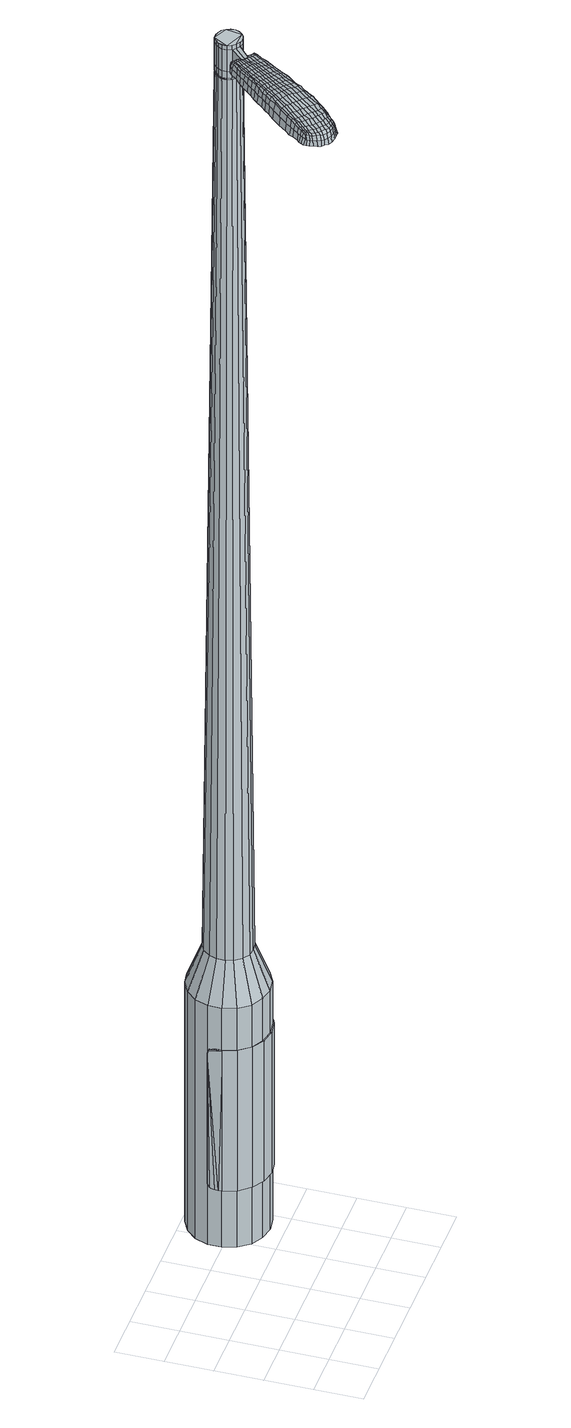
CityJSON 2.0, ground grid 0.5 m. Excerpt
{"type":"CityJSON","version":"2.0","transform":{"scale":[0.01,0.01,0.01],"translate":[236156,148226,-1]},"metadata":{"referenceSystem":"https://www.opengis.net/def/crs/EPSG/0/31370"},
"CityObjects":{
"object1":{"type":"GenericCityObject","attributes":{"cluster":166,"mean_distance_to_centroid":0.249,"new_centroid_x":236157.8,"new_centroid_y":148227.59,"mean_distance_to_camera":9.97,"H1":12.15,"H2":16.3,"Z_final":112.84,"cluster2":-1,"proj_x":236153.07,"proj_y":148223.44,"id_line":53137,"bearing_l":318.73,"distance":6.3,"orientation":"right","G_obj":228.73},"geometry":[{"type":"MultiSurface","lod":"2","boundaries":[[[0,1,2,3]],[[1,4,5,2]],[[4,6,7,5]],[[6,8,9,7]],[[8,10,11,9]],[[10,12,13,11]],[[12,14,15,13]],[[14,16,17,15]],[[16,18,19,17]],[[18,20,21,19]],[[20,22,23,21]],[[22,24,25,23]],[[24,26,27,25]],[[26,28,29,27]],[[28,30,31,29]],[[30,32,33,31]],[[32,34,35,33]],[[34,0,3,35]],[[36,37,38,39]],[[38,40,41,42]],[[41,43,42]],[[42,44,45,46]],[[45,47,46]],[[46,48,49,50]],[[49,51,50]],[[42,46,50,38]],[[50,52,39,38]],[[53,36,39]],[[2,5,7,35]],[[7,9,11,15]],[[11,13,15]],[[15,17,19,23]],[[19,21,23]],[[23,25,27,31]],[[27,29,31]],[[15,23,31,7]],[[31,33,35,7]],[[3,2,35]],[[1,0,54,55]],[[0,34,56,54]],[[34,32,57,56]],[[32,30,58,57]],[[30,28,59,58]],[[28,26,60,59]],[[26,24,61,60]],[[24,22,62,61]],[[22,20,63,62]],[[20,18,64,63]],[[18,16,65,64]],[[16,14,66,65]],[[14,12,67,66]],[[12,10,68,67]],[[10,8,69,68]],[[8,6,70,69]],[[6,4,71,70]],[[4,1,55,71]],[[55,54,72,73]],[[54,56,74,72]],[[56,57,75,74]],[[57,58,76,75]],[[58,59,77,76]],[[59,60,78,77]],[[60,61,79,78]],[[61,62,80,79]],[[62,63,81,80]],[[63,64,82,81]],[[64,65,83,82]],[[65,66,84,83]],[[66,67,85,84]],[[67,68,86,85]],[[68,69,87,86]],[[69,70,88,87]],[[70,71,89,88]],[[71,55,73,89]],[[72,90,91,92]],[[93,94,90,72]],[[95,96,94,93]],[[97,98,96,95]],[[99,100,98,97]],[[101,102,100,99]],[[103,104,102,101]],[[105,106,104,103]],[[81,107,106,105]],[[82,108,107,81]],[[83,109,108,82]],[[84,110,109,83]],[[111,112,110,84]],[[86,113,112,111]],[[87,114,113,86]],[[115,116,114,87]],[[117,118,116,115]],[[92,91,118,117]],[[119,120,121,122]],[[123,119,122,124]],[[125,123,124,126]],[[127,125,126,128]],[[129,127,128,130]],[[131,129,130,132]],[[133,131,132,134]],[[135,133,134,136]],[[137,135,136,138]],[[139,137,138,140]],[[141,139,140,142]],[[143,141,142,144]],[[145,143,144,146]],[[147,145,146,148]],[[149,147,148,150]],[[151,149,150,152]],[[73,72,92]],[[74,93,72]],[[74,75,95,93]],[[75,76,97,95]],[[76,77,99,97]],[[77,78,101,99]],[[78,79,103,101]],[[79,80,105,103]],[[80,81,105]],[[85,111,84]],[[85,86,111]],[[88,115,87]],[[88,89,117,115]],[[89,73,92,117]],[[153,91,90]],[[153,154,118,91]],[[154,155,116,118]],[[155,114,116]],[[156,112,113]],[[156,110,112]],[[157,106,107]],[[157,158,104,106]],[[158,159,102,104]],[[159,160,100,102]],[[160,161,98,100]],[[161,162,96,98]],[[162,163,94,96]],[[163,90,94]],[[39,52,151,164]],[[153,90,165,152]],[[53,39,164,120]],[[90,163,121,165]],[[36,53,120,119]],[[163,162,122,121]],[[37,36,119,123]],[[162,161,124,122]],[[38,37,123,125]],[[161,160,126,124]],[[40,38,125,127]],[[160,159,128,126]],[[41,40,127,129]],[[159,158,130,128]],[[43,41,129,131]],[[158,157,132,130]],[[42,43,131,133]],[[157,107,134,132]],[[44,42,133,135]],[[107,108,136,134]],[[45,44,135,137]],[[108,109,138,136]],[[47,45,137,139]],[[109,110,140,138]],[[46,47,139,141]],[[110,156,142,140]],[[48,46,141,143]],[[156,113,144,142]],[[49,48,143,145]],[[113,114,146,144]],[[51,49,145,147]],[[114,155,148,146]],[[50,51,147,149]],[[155,154,150,148]],[[52,50,149,151]],[[154,153,152,150]],[[151,152,166,167]],[[152,165,168,166]],[[165,121,169,168]],[[121,120,170,169]],[[120,164,171,170]],[[164,151,167,171]],[[172,173,174,175]],[[176,172,175,177]],[[172,176,178,179]],[[173,172,179,180]],[[181,182,183,184]],[[185,181,184,186]],[[181,185,187,188]],[[182,181,188,189]],[[190,191,192,193]],[[194,190,193,195]],[[190,194,196,197]],[[191,190,197,198]],[[199,200,201,202]],[[203,199,202,204]],[[199,203,205,206]],[[200,199,206,207]],[[208,209,210,211]],[[212,208,211,213]],[[208,212,214,215]],[[209,208,215,216]],[[217,218,219,220]],[[221,217,220,222]],[[217,221,223,224]],[[218,217,224,225]],[[226,227,228,229]],[[218,226,229,219]],[[226,218,225,230]],[[227,226,230,231]],[[232,233,234,235]],[[227,232,235,228]],[[232,227,231,236]],[[233,232,236,237]],[[238,176,177,239]],[[233,238,239,234]],[[238,233,237,240]],[[176,238,240,178]],[[241,242,243,244]],[[245,241,244,246]],[[241,245,247,248]],[[242,241,248,249]],[[250,251,252,253]],[[242,250,253,243]],[[250,242,249,254]],[[251,250,254,255]],[[256,257,258,259]],[[251,256,259,252]],[[256,251,255,260]],[[257,256,260,261]],[[262,263,264,265]],[[257,262,265,258]],[[262,257,261,266]],[[263,262,266,267]],[[268,173,180,269]],[[263,268,269,264]],[[268,263,267,270]],[[173,268,270,174]],[[271,272,273,274]],[[275,271,274,276]],[[271,275,277,278]],[[272,271,278,279]],[[280,281,282,283]],[[272,280,283,273]],[[280,272,279,284]],[[281,280,284,285]],[[286,287,288,289]],[[281,286,289,282]],[[286,281,285,290]],[[287,286,290,291]],[[292,185,186,293]],[[287,292,293,288]],[[292,287,291,294]],[[185,292,294,187]],[[295,296,297,298]],[[299,295,298,300]],[[295,299,301,302]],[[296,295,302,303]],[[304,305,306,307]],[[296,304,307,297]],[[304,296,303,308]],[[305,304,308,309]],[[310,311,312,313]],[[305,310,313,306]],[[310,305,309,314]],[[311,310,314,315]],[[316,317,318,319]],[[311,316,319,312]],[[316,311,315,320]],[[317,316,320,321]],[[322,182,189,323]],[[317,322,323,318]],[[322,317,321,324]],[[182,322,324,183]],[[325,211,210,326]],[[327,325,326,328]],[[325,327,329,330]],[[211,325,330,213]],[[331,327,328,332]],[[333,331,332,334]],[[331,333,335,336]],[[327,331,336,329]],[[337,333,334,338]],[[339,337,338,340]],[[337,339,341,342]],[[333,337,342,335]],[[343,339,340,344]],[[345,343,344,346]],[[343,345,347,348]],[[339,343,348,341]],[[349,345,346,350]],[[200,349,350,201]],[[349,200,207,351]],[[345,349,351,347]],[[352,353,198,197]],[[354,352,197,196]],[[352,354,355,356]],[[353,352,356,357]],[[358,359,357,356]],[[360,358,356,355]],[[358,360,361,362]],[[359,358,362,363]],[[364,365,363,362]],[[366,364,362,361]],[[364,366,367,368]],[[365,364,368,369]],[[370,371,369,368]],[[372,370,368,367]],[[370,372,205,203]],[[371,370,203,204]],[[373,374,375,376]],[[275,373,376,277]],[[373,275,276,377]],[[374,373,377,378]],[[379,194,195,380]],[[374,379,380,375]],[[379,374,378,381]],[[194,379,381,196]],[[382,383,384,385]],[[221,382,385,223]],[[382,221,222,386]],[[383,382,386,387]],[[388,389,390,391]],[[383,388,391,384]],[[388,383,387,392]],[[389,388,392,393]],[[394,191,198,395]],[[389,394,395,390]],[[394,389,393,396]],[[191,394,396,192]],[[397,398,399,400]],[[179,397,400,180]],[[397,179,178,401]],[[398,397,401,402]],[[403,404,405,406]],[[398,403,406,399]],[[403,398,402,407]],[[404,403,407,408]],[[409,202,201,410]],[[404,409,410,405]],[[409,404,408,411]],[[202,409,411,204]],[[412,413,414,415]],[[184,412,415,186]],[[412,184,183,416]],[[413,412,416,417]],[[418,206,205,419]],[[413,418,419,414]],[[418,413,417,420]],[[206,418,420,207]],[[421,422,423,424]],[[299,421,424,301]],[[421,299,300,425]],[[422,421,425,426]],[[427,212,213,428]],[[422,427,428,423]],[[427,422,426,429]],[[212,427,429,214]],[[430,431,432,433]],[[245,430,433,247]],[[430,245,246,434]],[[431,430,434,435]],[[436,437,438,439]],[[431,436,439,432]],[[436,431,435,440]],[[437,436,440,441]],[[442,209,216,443]],[[437,442,443,438]],[[442,437,441,444]],[[209,442,444,210]],[[445,446,435,434]],[[244,445,434,246]],[[445,244,243,447]],[[446,445,447,448]],[[449,450,441,440]],[[446,449,440,435]],[[449,446,448,451]],[[450,449,451,452]],[[453,326,210,444]],[[450,453,444,441]],[[453,450,452,454]],[[326,453,454,328]],[[455,456,457,458]],[[302,455,458,303]],[[455,302,301,424]],[[456,455,424,423]],[[459,330,329,460]],[[456,459,460,457]],[[459,456,423,428]],[[330,459,428,213]],[[461,462,448,447]],[[253,461,447,243]],[[461,253,252,463]],[[462,461,463,464]],[[465,466,452,451]],[[462,465,451,448]],[[465,462,464,467]],[[466,465,467,468]],[[469,332,328,454]],[[466,469,454,452]],[[469,466,468,470]],[[332,469,470,334]],[[471,472,473,474]],[[308,471,474,309]],[[471,308,303,458]],[[472,471,458,457]],[[475,336,335,476]],[[472,475,476,473]],[[475,472,457,460]],[[336,475,460,329]],[[477,478,464,463]],[[259,477,463,252]],[[477,259,258,479]],[[478,477,479,480]],[[481,482,468,467]],[[478,481,467,464]],[[481,478,480,483]],[[482,481,483,484]],[[485,338,334,470]],[[482,485,470,468]],[[485,482,484,486]],[[338,485,486,340]],[[487,488,489,490]],[[314,487,490,315]],[[487,314,309,474]],[[488,487,474,473]],[[491,342,341,492]],[[488,491,492,489]],[[491,488,473,476]],[[342,491,476,335]],[[493,494,480,479]],[[265,493,479,258]],[[493,265,264,495]],[[494,493,495,496]],[[497,498,484,483]],[[494,497,483,480]],[[497,494,496,499]],[[498,497,499,500]],[[501,344,340,486]],[[498,501,486,484]],[[501,498,500,502]],[[344,501,502,346]],[[503,504,505,506]],[[320,503,506,321]],[[503,320,315,490]],[[504,503,490,489]],[[507,348,347,508]],[[504,507,508,505]],[[507,504,489,492]],[[348,507,492,341]],[[509,510,496,495]],[[269,509,495,264]],[[509,269,180,400]],[[510,509,400,399]],[[511,512,500,499]],[[510,511,499,496]],[[511,510,399,406]],[[512,511,406,405]],[[513,350,346,502]],[[512,513,502,500]],[[513,512,405,410]],[[350,513,410,201]],[[514,515,417,416]],[[324,514,416,183]],[[514,324,321,506]],[[515,514,506,505]],[[516,351,207,420]],[[515,516,420,417]],[[516,515,505,508]],[[351,516,508,347]],[[517,518,378,377]],[[274,517,377,276]],[[517,274,273,519]],[[518,517,519,520]],[[521,354,196,381]],[[518,521,381,378]],[[521,518,520,522]],[[354,521,522,355]],[[523,524,525,526]],[[224,523,526,225]],[[523,224,223,385]],[[524,523,385,384]],[[527,528,529,530]],[[524,527,530,525]],[[527,524,384,391]],[[528,527,391,390]],[[531,353,357,532]],[[528,531,532,529]],[[531,528,390,395]],[[353,531,395,198]],[[533,534,520,519]],[[283,533,519,273]],[[533,283,282,535]],[[534,533,535,536]],[[537,360,355,522]],[[534,537,522,520]],[[537,534,536,538]],[[360,537,538,361]],[[539,540,541,542]],[[230,539,542,231]],[[539,230,225,526]],[[540,539,526,525]],[[543,544,545,546]],[[540,543,546,541]],[[543,540,525,530]],[[544,543,530,529]],[[547,359,363,548]],[[544,547,548,545]],[[547,544,529,532]],[[359,547,532,357]],[[549,550,536,535]],[[289,549,535,282]],[[549,289,288,551]],[[550,549,551,552]],[[553,366,361,538]],[[550,553,538,536]],[[553,550,552,554]],[[366,553,554,367]],[[555,556,557,558]],[[236,555,558,237]],[[555,236,231,542]],[[556,555,542,541]],[[559,560,561,562]],[[556,559,562,557]],[[559,556,541,546]],[[560,559,546,545]],[[563,365,369,564]],[[560,563,564,561]],[[563,560,545,548]],[[365,563,548,363]],[[565,566,552,551]],[[293,565,551,288]],[[565,293,186,415]],[[566,565,415,414]],[[567,372,367,554]],[[566,567,554,552]],[[567,566,414,419]],[[372,567,419,205]],[[568,569,402,401]],[[240,568,401,178]],[[568,240,237,558]],[[569,568,558,557]],[[570,571,408,407]],[[569,570,407,402]],[[570,569,557,562]],[[571,570,562,561]],[[572,371,204,411]],[[571,572,411,408]],[[572,571,561,564]],[[371,572,564,369]],[[573,574,575,576]],[[576,575,577,578]],[[579,577,575,580]],[[580,575,574,581]],[[582,583,584,585]],[[585,584,586,587]],[[588,586,584,589]],[[589,584,583,590]],[[591,592,593,594]],[[594,593,595,596]],[[597,595,593,598]],[[598,593,592,599]],[[600,601,602,603]],[[603,602,604,605]],[[606,604,602,607]],[[607,602,601,608]],[[609,610,611,612]],[[612,611,613,614]],[[615,613,611,616]],[[616,611,610,617]],[[618,619,620,621]],[[621,620,622,623]],[[624,622,620,625]],[[625,620,619,626]],[[627,628,629,630]],[[630,629,619,618]],[[626,619,629,631]],[[631,629,628,632]],[[633,634,635,636]],[[636,635,628,627]],[[632,628,635,637]],[[637,635,634,638]],[[578,577,639,640]],[[640,639,634,633]],[[638,634,639,641]],[[641,639,577,579]],[[642,643,644,645]],[[645,644,646,647]],[[648,646,644,649]],[[649,644,643,650]],[[651,652,653,654]],[[654,653,643,642]],[[650,643,653,655]],[[655,653,652,656]],[[657,658,659,660]],[[660,659,652,651]],[[656,652,659,661]],[[661,659,658,662]],[[663,664,665,666]],[[666,665,658,657]],[[662,658,665,667]],[[667,665,664,668]],[[581,574,669,670]],[[670,669,664,663]],[[668,664,669,671]],[[671,669,574,573]],[[672,673,674,675]],[[675,674,676,677]],[[678,676,674,679]],[[679,674,673,680]],[[681,682,683,684]],[[684,683,673,672]],[[680,673,683,685]],[[685,683,682,686]],[[687,688,689,690]],[[690,689,682,681]],[[686,682,689,691]],[[691,689,688,692]],[[587,586,693,694]],[[694,693,688,687]],[[692,688,693,695]],[[695,693,586,588]],[[696,697,698,699]],[[699,698,700,701]],[[702,700,698,703]],[[703,698,697,704]],[[705,706,707,708]],[[708,707,697,696]],[[704,697,707,709]],[[709,707,706,710]],[[711,712,713,714]],[[714,713,706,705]],[[710,706,713,715]],[[715,713,712,716]],[[717,718,719,720]],[[720,719,712,711]],[[716,712,719,721]],[[721,719,718,722]],[[590,583,723,724]],[[724,723,718,717]],[[722,718,723,725]],[[725,723,583,582]],[[609,612,726,727]],[[727,726,728,729]],[[730,728,726,731]],[[731,726,612,614]],[[729,728,732,733]],[[733,732,734,735]],[[736,734,732,737]],[[737,732,728,730]],[[735,734,738,739]],[[739,738,740,741]],[[742,740,738,743]],[[743,738,734,736]],[[741,740,744,745]],[[745,744,746,747]],[[748,746,744,749]],[[749,744,740,742]],[[747,746,750,751]],[[751,750,601,600]],[[608,601,750,752]],[[752,750,746,748]],[[599,753,754,598]],[[598,754,755,597]],[[756,755,754,757]],[[757,754,753,758]],[[758,759,760,757]],[[757,760,761,756]],[[762,761,760,763]],[[763,760,759,764]],[[764,765,766,763]],[[763,766,767,762]],[[768,767,766,769]],[[769,766,765,770]],[[770,771,772,769]],[[769,772,773,768]],[[606,773,772,604]],[[604,772,771,605]],[[774,775,776,777]],[[777,776,676,678]],[[677,676,776,778]],[[778,776,775,779]],[[596,595,780,781]],[[781,780,775,774]],[[779,775,780,782]],[[782,780,595,597]],[[783,784,785,786]],[[786,785,622,624]],[[623,622,785,787]],[[787,785,784,788]],[[789,790,791,792]],[[792,791,784,783]],[[788,784,791,793]],[[793,791,790,794]],[[599,592,795,796]],[[796,795,790,789]],[[794,790,795,797]],[[797,795,592,591]],[[798,799,800,801]],[[801,800,580,581]],[[579,580,800,802]],[[802,800,799,803]],[[804,805,806,807]],[[807,806,799,798]],[[803,799,806,808]],[[808,806,805,809]],[[600,603,810,811]],[[811,810,805,804]],[[809,805,810,812]],[[812,810,603,605]],[[813,814,815,816]],[[816,815,585,587]],[[582,585,815,817]],[[817,815,814,818]],[[606,607,819,820]],[[820,819,814,813]],[[818,814,819,821]],[[821,819,607,608]],[[822,823,824,825]],[[825,824,700,702]],[[700,824,701]],[[701,824,823,826]],[[614,613,827,828]],[[828,827,823,822]],[[826,823,827,829]],[[829,827,613,615]],[[830,831,832,833]],[[833,832,646,648]],[[647,646,832,834]],[[834,832,831,835]],[[836,837,838,839]],[[839,838,831,830]],[[835,831,838,840]],[[840,838,837,841]],[[617,610,842,843]],[[843,842,837,836]],[[841,837,842,844]],[[844,842,610,609]],[[835,845,834]],[[834,845,645,647]],[[642,645,845,846]],[[846,845,847]],[[841,848,849,840]],[[840,849,845,835]],[[847,845,849,850]],[[850,849,848,851]],[[609,727,852,844]],[[844,852,848,841]],[[851,848,852,853]],[[853,852,727,729]],[[854,855,856,857]],[[857,856,703,704]],[[702,703,856,825]],[[825,856,855,822]],[[730,731,858,859]],[[859,858,855,854]],[[822,855,858,828]],[[828,858,731,614]],[[847,860,861,846]],[[846,861,654,642]],[[651,654,861,862]],[[861,860,862]],[[851,863,864,850]],[[850,864,860,847]],[[862,860,864,865]],[[865,864,863,866]],[[729,733,867,853]],[[853,867,863,851]],[[866,863,867,868]],[[868,867,733,735]],[[869,870,871,872]],[[872,871,709,710]],[[704,709,871,857]],[[857,871,870,854]],[[736,737,873,874]],[[874,873,870,869]],[[854,870,873,859]],[[859,873,737,730]],[[862,875,660,651]],[[657,660,875,876]],[[876,875,877]],[[866,878,879,865]],[[865,879,875,862]],[[877,875,879,880]],[[880,879,878,881]],[[735,739,882,868]],[[868,882,878,866]],[[881,878,882,883]],[[883,882,739,741]],[[884,885,886,887]],[[887,886,715,716]],[[710,715,886,872]],[[872,886,885,869]],[[742,743,888,889]],[[889,888,885,884]],[[869,885,888,874]],[[874,888,743,736]],[[877,890,891,876]],[[876,891,666,657]],[[663,666,891,892]],[[892,891,890,893]],[[881,894,895,880]],[[880,895,890,877]],[[893,890,895,896]],[[896,895,894,897]],[[741,745,898,883]],[[883,898,894,881]],[[897,894,898,899]],[[899,898,745,747]],[[900,901,902,903]],[[903,902,721,722]],[[716,721,902,887]],[[887,902,901,884]],[[748,749,904,905]],[[905,904,901,900]],[[884,901,904,889]],[[889,904,749,742]],[[893,906,907,892]],[[892,907,670,663]],[[581,670,907,801]],[[801,907,906,798]],[[897,908,909,896]],[[896,909,906,893]],[[798,906,909,807]],[[807,909,908,804]],[[747,751,910,899]],[[899,910,908,897]],[[804,908,910,811]],[[811,910,751,600]],[[818,911,912,817]],[[817,912,725,582]],[[722,725,912,903]],[[903,912,911,900]],[[608,752,913,821]],[[821,913,911,818]],[[900,911,913,905]],[[905,913,752,748]],[[779,914,915,778]],[[778,915,675,677]],[[672,675,915,916]],[[916,915,914,917]],[[597,755,918,782]],[[782,918,914,779]],[[917,914,918,919]],[[919,918,755,756]],[[920,921,922,923]],[[923,922,625,626]],[[624,625,922,786]],[[786,922,921,783]],[[924,925,926,927]],[[927,926,921,920]],[[783,921,926,792]],[[792,926,925,789]],[[758,753,928,929]],[[929,928,925,924]],[[789,925,928,796]],[[796,928,753,599]],[[917,930,931,916]],[[916,931,684,672]],[[681,684,931,932]],[[932,931,930,933]],[[756,761,934,919]],[[919,934,930,917]],[[933,930,934,935]],[[935,934,761,762]],[[936,937,938,939]],[[939,938,631,632]],[[626,631,938,923]],[[923,938,937,920]],[[940,941,942,943]],[[943,942,937,936]],[[920,937,942,927]],[[927,942,941,924]],[[764,759,944,945]],[[945,944,941,940]],[[924,941,944,929]],[[929,944,759,758]],[[933,946,947,932]],[[932,947,690,681]],[[687,690,947,948]],[[948,947,946,949]],[[762,767,950,935]],[[935,950,946,933]],[[949,946,950,951]],[[951,950,767,768]],[[952,953,954,955]],[[955,954,637,638]],[[632,637,954,939]],[[939,954,953,936]],[[956,957,958,959]],[[959,958,953,952]],[[936,953,958,943]],[[943,958,957,940]],[[770,765,960,961]],[[961,960,957,956]],[[940,957,960,945]],[[945,960,765,764]],[[949,962,963,948]],[[948,963,694,687]],[[587,694,963,816]],[[816,963,962,813]],[[768,773,964,951]],[[951,964,962,949]],[[813,962,964,820]],[[820,964,773,606]],[[803,965,966,802]],[[802,966,641,579]],[[638,641,966,955]],[[955,966,965,952]],[[809,967,968,808]],[[808,968,965,803]],[[952,965,968,959]],[[959,968,967,956]],[[605,771,969,812]],[[812,969,967,809]],[[956,967,969,961]],[[961,969,771,770]],[[573,576,175,174]],[[576,578,177,175]],[[588,589,188,187]],[[589,590,189,188]],[[591,594,193,192]],[[594,596,195,193]],[[615,616,215,214]],[[616,617,216,215]],[[618,621,220,219]],[[621,623,222,220]],[[627,630,229,228]],[[630,618,219,229]],[[633,636,235,234]],[[636,627,228,235]],[[578,640,239,177]],[[640,633,234,239]],[[648,649,248,247]],[[649,650,249,248]],[[650,655,254,249]],[[655,656,255,254]],[[656,661,260,255]],[[661,662,261,260]],[[662,667,266,261]],[[667,668,267,266]],[[668,671,270,267]],[[671,573,174,270]],[[678,679,278,277]],[[679,680,279,278]],[[680,685,284,279]],[[685,686,285,284]],[[686,691,290,285]],[[691,692,291,290]],[[692,695,294,291]],[[695,588,187,294]],[[696,699,298,297]],[[699,701,300,298]],[[705,708,307,306]],[[708,696,297,307]],[[711,714,313,312]],[[714,705,306,313]],[[717,720,319,318]],[[720,711,312,319]],[[590,724,323,189]],[[724,717,318,323]],[[774,777,376,375]],[[777,678,277,376]],[[596,781,380,195]],[[781,774,375,380]],[[623,787,386,222]],[[787,788,387,386]],[[788,793,392,387]],[[793,794,393,392]],[[794,797,396,393]],[[797,591,192,396]],[[701,425,300]],[[701,826,426,425]],[[826,829,429,426]],[[829,615,214,429]],[[830,833,433,432]],[[833,648,247,433]],[[836,839,439,438]],[[839,830,432,439]],[[617,843,443,216]],[[843,836,438,443]],[[970,971,972,973]],[[974,975,973,972]],[[976,977,978,979]],[[980,981,982,983]],[[971,984,985,972]],[[986,974,972,985]],[[987,976,979,988]],[[989,990,981,980]],[[984,991,992,985]],[[992,993,986,985]],[[994,987,988,995]],[[996,990,989,997]],[[991,998,999,992]],[[999,1000,993,992]],[[1001,994,995,1002]],[[1003,996,997,1004]],[[1005,1006,1007,1008]],[[1009,1010,1006,1005]],[[1009,1011,1012,1010]],[[1011,1013,1014,1012]],[[1015,1016,1017,1018]],[[1019,1020,1016,1015]],[[1021,1022,1020,1019]],[[1023,1024,1022,1021]],[[1018,1007,1006,1015]],[[1015,1006,1010,1019]],[[1010,1012,1021,1019]],[[1012,1014,1023,1021]],[[979,978,975,974]],[[988,979,974,986]],[[993,995,988,986]],[[1000,1002,995,993]],[[980,983,977,976]],[[989,980,976,987]],[[997,989,987,994]],[[1004,997,994,1001]],[[981,1005,1008,982]],[[990,1009,1005,981]],[[1011,1009,990,996]],[[1013,1011,996,1003]],[[1025,1026,1027,1028]],[[1027,1029,1030,1031]],[[1027,1031,1032,1033]],[[1027,1033,1028]],[[1034,1025,1028,1035]],[[1036,1035,1028,1037]],[[1038,1037,1028]],[[1039,1027,1026,1040]],[[1041,1039,1040,1042]],[[1043,1041,1042,1044]],[[1045,1043,1044,1046]],[[1047,1045,1046,1048]],[[1048,1049,1050,1051]],[[1048,1051,1052,1053]],[[1048,1053,1054,1055]],[[1054,1056,1057,1058]],[[1054,1058,1059,1060]],[[1054,1060,1055]],[[1048,1055,1047]],[[1061,1062,1026,1025]],[[1063,1064,1029,1027]],[[1065,1066,1038,1028]],[[1062,1067,1040,1026]],[[1068,1063,1027,1039]],[[1067,1069,1042,1040]],[[1070,1068,1039,1041]],[[1069,1071,1044,1042]],[[1072,1070,1041,1043]],[[1071,1073,1046,1044]],[[1074,1072,1043,1045]],[[1073,1075,1048,1046]],[[1076,1074,1045,1047]],[[1075,1077,1049,1048]],[[1078,1079,1056,1054]],[[1080,1076,1047,1055]],[[1050,1049,1077,1081]],[[1051,1050,1081,1082]],[[1052,1051,1082,1083]],[[1053,1052,1083,1084]],[[1054,1053,1084,1078]],[[1085,1061,1025,1034]],[[1086,1085,1034,1035]],[[1087,1086,1035,1036]],[[1088,1087,1036,1037]],[[1066,1088,1037,1038]],[[1030,1029,1064,1089]],[[1057,1056,1079,1090]],[[1031,1030,1089,1091]],[[1032,1031,1091,1092]],[[1033,1032,1092,1093]],[[1028,1033,1093,1065]],[[1058,1057,1090,1094]],[[1059,1058,1094,1095]],[[1060,1059,1095,1096]],[[1055,1060,1096,1080]]]}]}
},
"vertices":[
[152,125,384],[143,137,384],[143,137,96],[152,125,96],[139,151,384],[139,151,96],[139,165,384],[139,165,96],[144,179,384],[144,179,96],[154,190,384],[154,190,96],[167,197,384],[167,197,96],[181,199,384],[181,199,96],[196,196,384],[196,196,96],[208,189,384],[208,189,96],[218,177,384],[218,177,96],[222,163,384],[222,163,96],[222,149,384],[222,149,96],[217,135,384],[217,135,96],[207,124,384],[207,124,96],[194,117,384],[194,117,96],[179,115,384],[179,115,96],[165,118,384],[165,118,96],[180,143,1524],[185,144,1524],[189,146,1524],[172,147,1524],[192,150,1524],[194,154,1524],[192,163,1524],[194,159,1524],[189,167,1524],[185,169,1524],[176,170,1524],[181,170,1524],[172,167,1524],[169,164,1524],[167,155,1524],[167,160,1524],[169,150,1524],[176,144,1524],[164,138,429],[158,145,429],[171,133,429],[180,132,429],[188,133,429],[196,137,429],[202,144,429],[205,152,429],[205,161,429],[202,169,429],[197,176,429],[190,180,429],[181,182,429],[172,181,429],[165,177,429],[159,170,429],[156,162,429],[156,153,429],[172,147,1483],[169,150,1483],[176,144,1483],[180,143,1483],[185,144,1483],[189,146,1483],[192,150,1483],[194,154,1483],[194,159,1483],[192,163,1483],[189,167,1483],[185,169,1483],[181,170,1483],[176,170,1483],[172,167,1483],[169,164,1483],[167,160,1483],[167,155,1483],[172,147,1485],[169,151,1485],[169,151,1483],[176,145,1483],[176,145,1485],[180,144,1483],[180,144,1485],[185,145,1483],[185,145,1485],[188,147,1483],[188,147,1485],[191,150,1483],[191,150,1485],[193,154,1483],[193,154,1485],[193,159,1483],[193,159,1485],[192,163,1485],[189,167,1485],[185,169,1485],[181,170,1485],[176,169,1483],[176,169,1485],[172,167,1485],[169,164,1485],[168,159,1483],[168,159,1485],[168,155,1483],[168,155,1485],[180,143,1519],[176,144,1519],[176,144,1493],[180,143,1493],[185,144,1519],[185,144,1493],[189,146,1519],[189,146,1493],[192,150,1519],[192,150,1493],[194,154,1519],[194,154,1493],[194,159,1519],[194,159,1493],[192,163,1519],[192,163,1493],[189,167,1519],[189,167,1493],[185,169,1519],[185,169,1493],[181,170,1519],[181,170,1493],[176,170,1519],[176,170,1493],[172,167,1519],[172,167,1493],[169,164,1519],[169,164,1493],[167,160,1519],[167,160,1493],[167,155,1519],[167,155,1493],[169,150,1519],[169,150,1493],[169,150,1485],[167,155,1485],[167,160,1485],[176,170,1485],[194,159,1485],[194,154,1485],[192,150,1485],[189,146,1485],[185,144,1485],[180,143,1485],[176,144,1485],[172,147,1519],[172,147,1493],[157,135,1513],[157,135,1518],[159,133,1513],[162,131,1513],[162,131,1518],[159,133,1518],[96,90,1519],[101,95,1518],[99,95,1509],[94,90,1510],[90,84,1519],[88,84,1510],[92,83,1526],[97,90,1525],[102,95,1525],[124,64,1519],[129,70,1518],[128,72,1525],[124,66,1525],[119,58,1519],[118,59,1526],[119,56,1510],[125,62,1510],[129,68,1509],[63,21,1519],[60,23,1519],[60,23,1513],[62,20,1513],[67,19,1519],[66,18,1513],[68,20,1524],[64,22,1524],[61,25,1524],[112,77,1530],[117,82,1529],[114,84,1529],[109,79,1530],[106,70,1531],[103,72,1531],[109,67,1530],[115,74,1530],[119,80,1529],[165,137,1512],[163,139,1512],[162,138,1517],[164,137,1517],[167,135,1512],[166,135,1517],[167,135,1506],[164,137,1506],[162,139,1506],[58,45,1519],[59,47,1519],[58,48,1512],[56,45,1512],[57,42,1518],[55,43,1512],[58,42,1522],[59,44,1523],[61,47,1524],[62,51,1519],[66,56,1519],[64,56,1512],[61,51,1512],[64,51,1524],[67,55,1525],[69,60,1519],[74,66,1519],[72,66,1511],[67,61,1511],[71,60,1526],[76,66,1526],[82,75,1519],[80,75,1510],[84,75,1526],[147,143,1513],[142,137,1513],[143,137,1518],[149,142,1517],[152,146,1512],[152,145,1516],[150,146,1506],[146,143,1507],[141,137,1507],[137,132,1514],[132,127,1515],[133,126,1520],[138,132,1519],[135,132,1507],[130,127,1507],[126,121,1515],[121,116,1516],[123,116,1522],[128,121,1521],[124,121,1508],[119,116,1508],[116,111,1517],[111,106,1517],[112,105,1524],[118,110,1523],[114,111,1508],[109,106,1509],[106,100,1518],[107,100,1524],[104,100,1509],[84,20,1519],[86,23,1519],[86,24,1524],[83,21,1523],[82,19,1518],[82,20,1522],[82,17,1512],[84,19,1512],[87,21,1512],[90,26,1519],[94,30,1519],[94,31,1525],[89,27,1524],[90,24,1512],[94,28,1512],[98,34,1519],[104,40,1519],[103,42,1526],[98,36,1526],[99,32,1511],[104,38,1511],[111,49,1519],[111,50,1526],[112,47,1510],[170,123,1513],[165,117,1513],[166,115,1507],[170,121,1507],[173,127,1512],[173,126,1506],[172,127,1516],[170,124,1517],[165,118,1518],[161,111,1514],[156,105,1515],[157,103,1507],[161,109,1507],[160,112,1519],[156,106,1520],[152,99,1515],[147,93,1516],[147,91,1508],[152,97,1508],[151,100,1521],[147,95,1522],[142,87,1517],[138,81,1517],[138,79,1509],[143,85,1508],[142,89,1523],[137,83,1524],[133,76,1518],[134,74,1509],[133,77,1524],[160,132,1519],[158,134,1519],[155,127,1520],[154,129,1520],[158,125,1520],[163,131,1519],[151,121,1522],[149,123,1522],[146,116,1523],[144,117,1523],[148,114,1523],[153,119,1521],[141,110,1524],[139,112,1524],[136,104,1525],[134,106,1525],[138,102,1525],[143,108,1524],[131,99,1526],[129,101,1526],[126,93,1527],[124,95,1527],[129,91,1527],[134,97,1526],[121,88,1528],[119,90,1528],[124,85,1528],[66,24,1527],[63,27,1527],[70,22,1526],[73,26,1527],[69,28,1528],[66,30,1528],[73,32,1529],[70,35,1529],[77,30,1528],[81,36,1530],[78,38,1530],[75,40,1530],[83,43,1531],[80,46,1531],[86,41,1530],[92,48,1531],[89,50,1531],[86,53,1531],[97,60,1531],[95,62,1531],[100,58,1531],[80,18,1518],[77,18,1519],[77,17,1513],[80,17,1513],[80,20,1523],[77,19,1523],[72,18,1519],[72,17,1513],[73,19,1524],[56,40,1518],[56,37,1518],[57,38,1523],[57,41,1523],[54,40,1513],[54,37,1513],[56,34,1519],[56,30,1519],[58,31,1524],[57,35,1523],[55,33,1513],[56,29,1513],[58,26,1519],[59,27,1524],[57,26,1513],[99,89,1528],[100,87,1528],[105,93,1528],[104,94,1527],[93,83,1528],[94,81,1529],[102,86,1529],[104,83,1530],[109,89,1529],[107,91,1528],[96,79,1529],[98,77,1530],[107,81,1530],[112,86,1529],[101,74,1531],[123,67,1528],[121,69,1529],[115,62,1529],[117,61,1528],[127,73,1527],[126,74,1528],[118,71,1529],[112,64,1530],[123,77,1528],[174,129,1512],[172,131,1512],[171,130,1517],[173,129,1517],[174,128,1506],[172,130,1506],[170,133,1512],[169,132,1517],[170,132,1506],[154,147,1512],[155,146,1512],[154,146,1506],[153,147,1506],[153,146,1517],[155,145,1517],[157,144,1512],[159,143,1512],[158,142,1506],[156,144,1506],[156,143,1517],[158,142,1517],[161,141,1512],[160,140,1506],[160,140,1517],[150,142,1519],[151,141,1519],[145,136,1520],[146,135,1520],[153,139,1519],[155,138,1519],[148,134,1520],[150,132,1520],[157,136,1519],[152,130,1520],[169,125,1519],[168,126,1519],[163,120,1520],[164,119,1520],[165,128,1519],[160,122,1520],[139,131,1521],[141,130,1521],[134,126,1522],[136,125,1522],[142,128,1521],[145,127,1521],[137,123,1522],[139,121,1523],[147,125,1522],[142,119,1523],[160,113,1521],[158,114,1521],[153,109,1522],[155,107,1522],[156,117,1521],[151,111,1522],[129,120,1523],[130,119,1523],[124,115,1524],[125,114,1524],[132,117,1523],[134,116,1524],[127,112,1525],[129,110,1525],[137,114,1524],[132,108,1525],[150,101,1523],[149,103,1523],[144,97,1524],[146,96,1524],[146,105,1524],[141,100,1525],[119,110,1525],[120,108,1525],[114,104,1526],[115,103,1526],[122,107,1526],[124,105,1526],[117,101,1527],[119,99,1527],[127,103,1526],[122,97,1527],[141,90,1525],[139,91,1525],[135,86,1526],[137,84,1526],[137,94,1526],[132,88,1527],[109,99,1527],[110,98,1527],[112,96,1527],[114,94,1528],[117,92,1528],[132,79,1527],[130,80,1527],[127,83,1528],[82,21,1525],[79,21,1525],[84,24,1526],[82,24,1526],[74,21,1526],[77,24,1527],[59,42,1525],[59,40,1525],[61,43,1526],[61,45,1525],[59,37,1525],[59,33,1526],[62,36,1527],[61,40,1526],[61,30,1526],[64,33,1527],[88,27,1526],[85,28,1527],[92,32,1527],[90,32,1528],[81,29,1528],[86,34,1529],[64,49,1526],[64,47,1527],[68,52,1528],[68,54,1527],[65,44,1527],[66,41,1528],[71,46,1529],[69,49,1528],[68,38,1528],[73,43,1530],[97,36,1528],[94,37,1529],[102,42,1528],[100,43,1529],[90,39,1529],[96,45,1530],[72,59,1528],[72,57,1528],[78,63,1529],[77,65,1528],[74,54,1529],[75,51,1530],[81,58,1530],[79,61,1530],[77,49,1530],[84,55,1531],[110,51,1529],[108,53,1529],[104,55,1530],[85,74,1528],[86,72,1529],[88,70,1530],[90,67,1530],[92,65,1531],[100,94,1509],[102,94,1518],[97,89,1518],[95,89,1509],[91,82,1519],[89,82,1510],[93,82,1525],[99,88,1525],[104,93,1525],[127,73,1525],[127,71,1518],[123,66,1518],[122,67,1525],[117,59,1519],[117,61,1525],[118,57,1510],[123,64,1509],[128,69,1509],[61,24,1513],[62,25,1519],[64,23,1519],[64,22,1513],[67,21,1519],[67,20,1513],[68,22,1524],[65,24,1524],[63,26,1524],[114,84,1528],[116,82,1528],[111,76,1529],[109,78,1529],[105,70,1529],[103,72,1529],[108,67,1529],[114,74,1529],[119,80,1528],[161,137,1516],[161,137,1512],[163,136,1512],[163,135,1516],[166,134,1512],[165,133,1516],[165,133,1506],[163,135,1506],[161,137,1506],[59,46,1512],[61,46,1519],[59,44,1518],[58,44,1512],[58,42,1518],[57,42,1512],[59,42,1522],[61,43,1523],[62,46,1523],[65,55,1512],[67,55,1519],[64,50,1519],[62,50,1512],[65,50,1524],[69,54,1525],[74,65,1511],[76,65,1519],[71,59,1519],[69,59,1511],[72,59,1525],[77,65,1526],[83,74,1519],[81,74,1510],[85,73,1526],[145,136,1518],[143,136,1513],[149,141,1513],[150,141,1517],[152,145,1512],[152,143,1515],[151,145,1506],[147,141,1506],[142,136,1507],[134,125,1520],[133,125,1514],[138,130,1514],[140,130,1519],[137,131,1507],[131,125,1507],[124,114,1522],[122,115,1516],[128,120,1515],[129,120,1521],[126,120,1508],[121,115,1508],[114,104,1523],[112,104,1517],[117,109,1516],[119,109,1522],[115,109,1508],[110,104,1508],[107,99,1517],[109,99,1524],[105,99,1509],[85,25,1523],[85,24,1519],[83,22,1518],[82,23,1523],[81,21,1518],[81,22,1522],[82,19,1512],[83,20,1512],[86,23,1512],[92,33,1525],[93,31,1519],[89,27,1519],[88,29,1524],[89,26,1512],[93,30,1512],[102,43,1526],[102,41,1519],[97,36,1519],[96,37,1525],[97,34,1511],[102,40,1511],[110,50,1519],[109,52,1526],[110,48,1510],[164,116,1507],[164,118,1513],[168,124,1513],[169,122,1506],[171,128,1512],[172,127,1506],[170,128,1515],[168,125,1517],[163,119,1518],[155,104,1507],[155,106,1514],[159,112,1514],[159,110,1507],[159,113,1519],[154,107,1520],[146,92,1508],[145,94,1516],[150,100,1515],[150,98,1508],[150,101,1521],[145,96,1522],[137,81,1508],[136,82,1517],[141,88,1516],[141,86,1508],[140,90,1522],[136,84,1523],[132,77,1517],[132,75,1509],[131,78,1524],[160,132,1518],[158,133,1518],[155,126,1519],[153,128,1519],[157,124,1519],[162,130,1518],[150,121,1520],[148,123,1520],[145,115,1521],[143,117,1521],[148,113,1521],[152,119,1520],[140,110,1523],[138,111,1523],[135,104,1524],[133,106,1524],[138,102,1524],[143,108,1523],[131,98,1525],[128,100,1525],[126,93,1526],[124,95,1526],[128,91,1526],[133,96,1525],[121,87,1527],[119,89,1527],[124,85,1527],[64,28,1526],[67,25,1526],[70,24,1525],[73,27,1526],[69,28,1526],[67,31,1526],[71,35,1528],[73,33,1528],[77,31,1527],[81,36,1528],[78,38,1529],[76,41,1529],[80,46,1530],[83,44,1530],[86,42,1529],[92,48,1530],[89,50,1530],[86,53,1530],[95,62,1530],[97,60,1530],[100,58,1530],[77,19,1513],[77,20,1518],[79,20,1518],[80,19,1512],[80,22,1523],[77,21,1523],[72,20,1519],[72,19,1513],[73,21,1523],[59,38,1523],[58,38,1518],[58,40,1518],[59,40,1523],[57,40,1512],[56,38,1512],[60,32,1523],[58,31,1519],[58,34,1519],[59,35,1523],[57,34,1513],[58,30,1513],[60,28,1519],[61,29,1524],[59,27,1513],[105,92,1527],[100,87,1527],[100,88,1527],[104,93,1526],[94,81,1527],[95,80,1528],[109,88,1528],[104,83,1528],[102,85,1528],[107,90,1527],[96,78,1528],[98,76,1529],[107,81,1529],[112,86,1528],[101,74,1529],[115,62,1528],[120,69,1527],[122,68,1527],[116,61,1527],[126,74,1526],[125,74,1527],[117,71,1528],[112,65,1528],[122,77,1527],[170,129,1516],[171,129,1512],[172,128,1512],[171,128,1516],[171,128,1506],[168,131,1512],[167,131,1516],[168,130,1506],[152,144,1506],[154,144,1512],[153,145,1512],[152,145,1506],[153,144,1516],[153,143,1516],[156,141,1506],[157,141,1512],[155,143,1512],[154,143,1506],[155,142,1516],[157,140,1516],[159,139,1512],[158,139,1506],[159,138,1516],[150,140,1518],[145,135,1519],[146,135,1519],[154,137,1518],[152,138,1518],[147,133,1519],[149,132,1519],[156,135,1518],[151,130,1519],[162,120,1519],[167,125,1518],[168,125,1518],[163,119,1519],[164,128,1518],[160,122,1519],[141,129,1520],[140,130,1520],[135,124,1521],[144,126,1520],[142,128,1520],[137,122,1521],[139,121,1521],[146,124,1520],[141,119,1521],[153,108,1521],[158,114,1520],[158,113,1520],[154,108,1521],[155,116,1520],[150,111,1521],[130,119,1522],[125,114,1523],[125,113,1523],[134,115,1522],[132,117,1522],[127,111,1523],[129,110,1524],[136,113,1523],[131,108,1524],[143,97,1523],[148,103,1522],[149,102,1522],[144,96,1523],[146,105,1522],[141,99,1523],[120,108,1524],[119,109,1524],[114,103,1525],[115,103,1525],[124,104,1525],[122,106,1524],[117,101,1525],[119,99,1526],[126,102,1525],[121,97,1526],[134,86,1525],[139,91,1524],[140,90,1524],[135,85,1525],[136,94,1524],[131,88,1525],[110,97,1526],[109,98,1526],[114,93,1527],[112,95,1526],[116,91,1527],[130,80,1526],[131,79,1526],[127,82,1526],[79,23,1524],[81,23,1524],[84,25,1525],[81,25,1525],[74,23,1525],[77,25,1525],[62,43,1525],[60,40,1524],[60,42,1524],[62,45,1525],[63,36,1526],[61,33,1525],[60,37,1524],[62,40,1525],[62,30,1525],[65,33,1526],[85,29,1526],[87,29,1526],[91,33,1526],[89,33,1527],[81,30,1526],[86,35,1527],[69,52,1527],[65,47,1526],[65,49,1526],[69,53,1526],[71,46,1528],[67,41,1527],[66,44,1526],[70,49,1527],[69,38,1527],[73,43,1528],[94,38,1527],[96,37,1527],[101,43,1527],[99,44,1528],[90,39,1528],[96,46,1529],[79,63,1528],[73,57,1527],[73,58,1527],[78,64,1527],[82,58,1529],[76,51,1529],[74,54,1528],[80,60,1528],[78,49,1529],[84,55,1530],[107,53,1528],[109,52,1528],[104,55,1529],[86,72,1528],[86,73,1528],[90,67,1529],[88,69,1529],[92,65,1530],[151,145,1508],[157,141,1508],[134,117,1509],[128,122,1509],[119,101,1510],[113,107,1510],[93,72,1512],[86,78,1512],[98,91,1511],[105,85,1511],[81,58,1513],[72,48,1514],[66,54,1514],[74,64,1513],[162,136,1508],[140,112,1509],[126,95,1510],[100,66,1512],[112,79,1511],[88,52,1513],[79,42,1514],[167,132,1508],[146,106,1509],[132,90,1510],[107,59,1512],[119,73,1511],[86,36,1514],[95,46,1513],[172,127,1508],[152,101,1509],[139,84,1510],[114,53,1512],[126,67,1511],[92,30,1514],[102,40,1513],[64,37,1514],[62,33,1514],[56,38,1514],[58,43,1514],[70,32,1514],[67,28,1514],[77,26,1514],[72,24,1514],[83,21,1514],[78,19,1514],[61,28,1515],[61,23,1515],[60,24,1515],[57,30,1515],[64,25,1515],[62,22,1515],[67,22,1515],[63,22,1515],[71,19,1515],[64,21,1515],[197,117,334],[193,115,334],[193,115,165],[206,122,171],[197,117,165],[200,119,165],[203,120,166],[205,121,167],[206,122,169],[200,119,334],[203,120,333],[205,121,332],[206,122,331],[206,122,328],[179,113,165],[179,113,334],[164,116,165],[164,116,334],[152,124,165],[152,124,334],[142,136,165],[142,136,334],[137,150,165],[137,150,334],[137,154,334],[137,158,334],[137,161,333],[137,163,332],[137,164,331],[137,165,328],[137,154,165],[137,165,171],[137,164,169],[137,163,167],[137,161,166],[137,158,165],[196,120,334],[192,118,334],[192,118,165],[196,120,165],[205,124,171],[205,124,328],[179,116,334],[179,116,165],[165,119,334],[165,119,165],[153,126,334],[153,126,165],[145,137,334],[145,137,165],[140,150,334],[140,150,165],[140,154,334],[140,164,328],[140,164,171],[140,154,165],[140,158,334],[140,161,333],[140,163,332],[140,164,331],[199,121,334],[201,123,333],[203,124,332],[204,124,331],[199,121,165],[140,164,169],[201,123,166],[203,124,167],[204,124,169],[140,163,167],[140,161,166],[140,158,165]
]}
